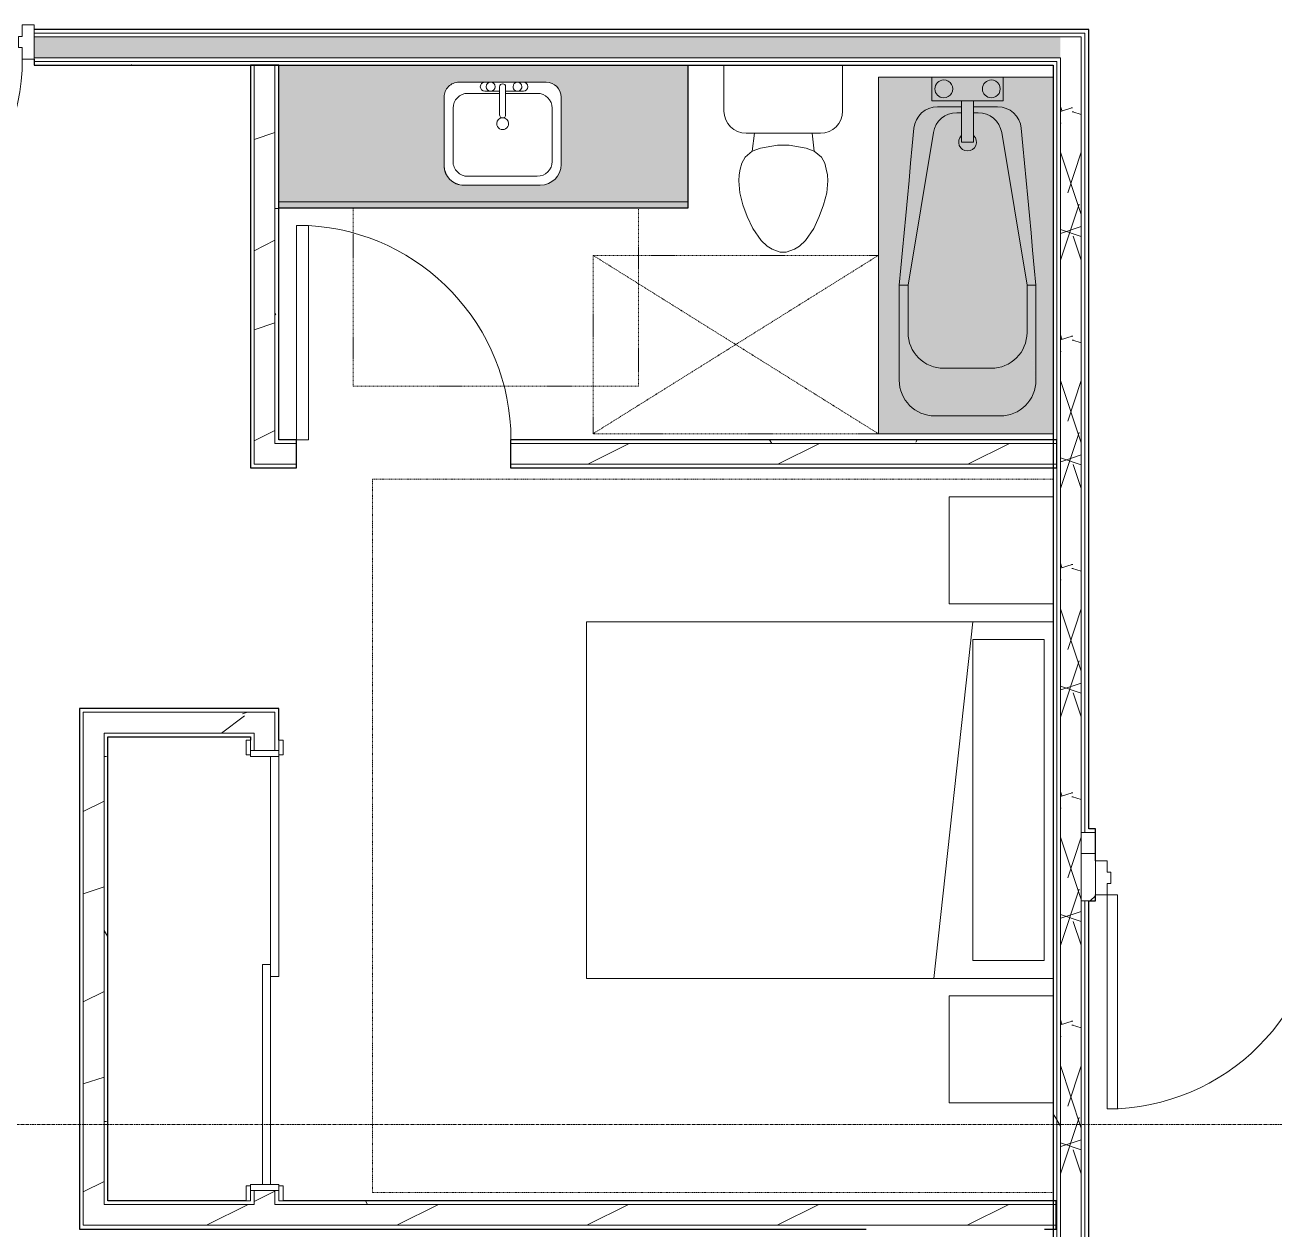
# Model space of a CAD drawing. Header units: inches. Extents: x -10205 to 13964, y -460 to 30702.
# Drawn here: x -2806.7 to -2596.5, y 10181 to 10383.5 of the extents above; entities that cross this region are included whole.
import ezdxf

# ---------------------------------------------------------------- set-up
doc = ezdxf.new("R2010")
doc.units = ezdxf.units.IN
doc.header["$MEASUREMENT"] = 0
for name, pattern in [('Dash 1_16_', [0.125, 0.0625, -0.0625]), ('Grid Line 1_2_', [0.875, 0.5, -0.125, 0.125, -0.125]), ('Hidden 1_8_', [0.1875, 0.125, -0.0625])]:
    doc.linetypes.add(name, pattern=pattern)
for name, color, linetype, lineweight in [('0-1', 7, 'Continuous', 5), ('0-4', 7, 'Continuous', 9), ('A-DETL-HDLN-1', 7, 'Hidden 1_8_', 9), ('A-DOOR', 31, 'Continuous', 9), ('A-DOOR-3', 7, 'Continuous', 9), ('A-DOOR-4', 250, 'Continuous', 13), ('A-DOOR-6', 31, 'Continuous', 13), ('A-DOOR-FRAM', 31, 'Continuous', 13), ('A-DOOR-FRAM-2', 250, 'Continuous', 13), ('A-WALL', 113, 'Continuous', 9), ('A-WALL-5', 130, 'Continuous', 25), ('A-WALL-6', 7, 'Continuous', 9), ('A-WALL-8', 113, 'Continuous', 25), ('A-WALL-PATT-3', 7, 'Continuous', 9), ('A-WALL-PATT-4', 8, 'Continuous', 9), ('A-WALL-PATT-5', 111, 'Continuous', 9), ('I-FURN-3', 7, 'Continuous', 9), ('I-FURN-HDLN-2', 254, 'Dash 1_16_', 9), ('I-WALL-2', 2, 'Continuous', 25), ('P-SANR-FIXT-5', 7, 'Continuous', 9), ('P-SANR-FIXT-6', 254, 'Continuous', 9), ('Q-CASE-2', 254, 'Continuous', 9), ('Q-CASE-5', 130, 'Continuous', 25), ('Q-CASE-6', 7, 'Continuous', 9), ('S-GRID-1', 1, 'Grid Line 1_2_', 9)]:
    doc.layers.add(name, color=color, linetype=linetype, lineweight=lineweight)
pattern_1 = [(0, (0, 0), (61.44, 15.36), [2.534, -43.546, 2.534, -43.546, -245.76]), (0, (0, 0), (61.44, 15.36), [-92.16, 2.534, -89.626, 2.534, -43.546, -107.52]), (0, (0, 0), (61.44, 15.36), [-230.4, 2.534, -28.186, 2.534, -74.266]), (120, (23.04, 7.68), (-44.02215, 45.5286), [2.534, -43.546, 2.534, -43.546, -245.76]), (120, (23.04, 7.68), (-44.02215, 45.5286), [-92.16, 2.534, -89.626, 2.534, -43.546, -107.52]), (120, (23.04, 7.68), (-44.02215, 45.5286), [-230.4, 2.534, -28.186, 2.534, -74.266]), (240, (30.72, 38.4), (-17.41785, -60.8886), [2.534, -43.546, 2.534, -43.546, -245.76]), (240, (30.72, 38.4), (-17.41785, -60.8886), [-92.16, 2.534, -89.626, 2.534, -43.546, -107.52]), (240, (30.72, 38.4), (-17.41785, -60.8886), [-230.4, 2.534, -28.186, 2.534, -74.266])]
pattern_2 = [(216.87, (12.795, 31.987), (95.9612857, 63.9749714), [15.994, -143.942]), (206.565, (31.987, 22.391), (-31.986981, -31.986924), [35.763, -35.763]), (198.435, (31.987, 6.397), (-63.974746, -31.987128), [20.231, -80.922])]
pattern_3 = [(161.57, (0.96, 0.96), (-7.6802237, -0.0009796), [0, -54.643, 6.067, 0]), (18.43, (-0.96, 0.96), (-7.6802237, 0.0009796), [0, -54.643, 6.067, 0]), (108.43, (0.96, 0.96), (3.8382953, -19.2013653), [18.211, -42.499]), (71.57, (-0.96, 0.96), (3.8382953, 19.2013653), [18.211, -42.499])]

# ---------------------------------------------------------------- blocks, each defined once
blk = doc.blocks.new('Single-Flush - 36_ x 84_-1372824-SITE PLAN - CAD FILE')
at = {"layer": 'A-DOOR-3'}
blk.add_arc((18, -2.38), 36.07, 180, 266.8211, dxfattribs=at)
at = {"layer": 'A-DOOR-4'}
for p, q in [((16, -2.38), (16, -38.39)), ((18, -2.38), (16, -2.38)), ((18, -2.38), (18, -38.39)), ((18, -38.39), (16, -38.39))]:
    blk.add_line(p, q, dxfattribs=at)
blk = doc.blocks.new('FOLDING_SLIDING CLOSET - 72_ x 80_-1372823-SITE PLAN - CAD FILE')
at = {"layer": 'A-DOOR-3'}
for p, q in [((-36.25, 3), (-38.75, 3)), ((-38.75, 3), (-38.75, 2.25)), ((-38.75, 2.25), (-36.25, 2.25)), ((-36.25, 2.25), (-36.25, 3)), ((38.75, 3), (36.25, 3)), ((36.25, 3), (36.25, 2.25)), ((36.25, 2.25), (38.75, 2.25)), ((38.75, 2.25), (38.75, 3)), ((-36.25, -2.5), (-38.75, -2.5)), ((-38.75, -2.5), (-38.75, -3.25)), ((-38.75, -3.25), (-36.25, -3.25)), ((-36.25, -3.25), (-36.25, -2.5)), ((38.75, -2.5), (36.25, -2.5)), ((36.25, -2.5), (36.25, -3.25)), ((36.25, -3.25), (38.75, -3.25)), ((38.75, -3.25), (38.75, -2.5))]:
    blk.add_line(p, q, dxfattribs=at)
at = {"layer": 'A-DOOR-4'}
for p, q in [((1, 2.25), (-36, 2.25)), ((-36, 2.25), (-36, 0.87)), ((1, 0.87), (1, 2.25)), ((-36, 0.87), (1, 0.87)), ((36, 0.87), (-1, 0.87)), ((-1, 0.87), (-1, -0.5)), ((36, -0.5), (36, 0.87)), ((-1, -0.5), (36, -0.5))]:
    blk.add_line(p, q, dxfattribs=at)
at = {"layer": 'A-DOOR-FRAM-2'}
for p, q in [((-36, 2.25), (-37, 2.25)), ((-37, 2.25), (-37, -2.5)), ((-36, -2.5), (-36, 2.25)), ((36, 2.25), (36, -2.5)), ((37, 2.25), (36, 2.25)), ((37, -2.5), (37, 2.25)), ((-37, -2.5), (-36, -2.5)), ((36, -2.5), (37, -2.5))]:
    blk.add_line(p, q, dxfattribs=at)
blk = doc.blocks.new('Bed-Standard - Queen 60_ x 79_-V109-SITE PLAN - CAD FILE')
at = {"layer": 'I-FURN-3'}
for p, q in [((-19.31, 41.3), (40.69, 41.3)), ((-19.31, -37.17), (-19.31, 41.3)), ((40.69, 41.3), (40.69, -37.17)), ((40.69, -23.7), (-19.31, -17.13)), ((-16.31, -23.7), (37.69, -23.7)), ((-16.31, -35.7), (-16.31, -23.7)), ((37.69, -35.7), (37.69, -23.7)), ((-16.31, -35.7), (37.69, -35.7))]:
    blk.add_line(p, q, dxfattribs=at)
at = {"layer": 'I-FURN-HDLN-2'}
for p, q in [((-55.31, 77.3), (64.69, 77.3)), ((-55.31, -37.17), (-55.31, 77.3)), ((64.69, 77.3), (64.69, -37.17))]:
    blk.add_line(p, q, dxfattribs=at)
blk = doc.blocks.new('Table-Night Stand - 18_ x 18_ x 24_-V110-SITE PLAN - CAD FILE')
at = {"layer": 'I-FURN-3'}
for p, q in [((0.15, 0), (18.15, 0)), ((0.15, -17.46), (0.15, 0)), ((18.15, 0), (18.15, -17.46))]:
    blk.add_line(p, q, dxfattribs=at)
blk = doc.blocks.new('M_Sink Vanity-Square - 500 x 440mm-1372835-SITE PLAN - CAD FILE')
at = {"layer": 'P-SANR-FIXT-5'}
for p, q in [((-5.72, 10.23), (7.14, 10.23)), ((-5.72, 10.23), (7.14, 10.23)), ((-5.22, 8.73), (6.46, 8.73)), ((-9.22, -4.59), (-9.22, 6.73)), ((-9.22, -4.59), (-9.22, 6.73)), ((10.46, 6.91), (10.46, -4.59)), ((10.46, 6.91), (10.46, -4.59)), ((-7.72, -2.72), (-7.72, 6.23)), ((8.96, 6.23), (8.96, -2.72)), ((0.12, -6.33), (0.12, -1.59)), ((1.12, -6.33), (1.12, -1.59)), ((0.12, -5.22), (-5.22, -5.22)), ((-2.88, -5.59), (0.12, -5.59)), ((6.46, -5.22), (1.12, -5.22)), ((1.12, -5.59), (3.62, -5.59)), ((7.96, -7.09), (-6.72, -7.09)), ((7.96, -7.09), (-6.72, -7.09)), ((3.62, -7.09), (-2.88, -7.09))]:
    blk.add_line(p, q, dxfattribs=at)
for centre, radius, start, end in [((-5.72, 6.73), 3.5, 90, 180), ((-5.72, 6.73), 3.5, 90, 180), ((-5.22, 6.23), 2.5, 90, 180), ((6.46, 6.23), 2.5, 360, 90), ((7.14, 6.91), 3.32, 0, 90), ((7.14, 6.91), 3.32, 360, 90), ((0.62, -0.13), 1, 360, 180), ((0.62, -0.13), 1, 180, 0), ((0.62, -1.59), 0.5, 360, 180), ((-5.22, -2.72), 2.5, 180, 270), ((6.46, -2.72), 2.5, 270, 360), ((-6.72, -4.59), 2.5, 180, 270), ((-6.72, -4.59), 2.5, 180, 270), ((-2.88, -6.34), 0.75, 90, 270), ((-1.88, -6.34), 0.75, 360, 180), ((2.62, -6.34), 0.75, 0, 180), ((3.62, -6.34), 0.75, 270, 90), ((7.96, -4.59), 2.5, 270, 0), ((7.96, -4.59), 2.5, 270, 0), ((-1.88, -6.34), 0.75, 180, 0), ((0.62, -6.33), 0.5, 180, 0), ((2.62, -6.34), 0.75, 180, 0)]:
    blk.add_arc(centre, radius, start, end, dxfattribs=at)
blk = doc.blocks.new('Toilet-Domestic-3D - Toilet-Domestic-3D-1352612-SITE PLAN - CAD FILE')
at = {"layer": 'P-SANR-FIXT-5'}
for p, q in [((-9.98, 11.75), (-9.98, 19.48)), ((9.98, 19.48), (9.98, 11.75)), ((6.25, 8.02), (-6.25, 8.02)), ((-4.86, 8.02), (-5.21, 5)), ((4.86, 8.02), (5.21, 5)), ((-5.21, 5), (-6.4, 4)), ((-3.84, 5.5), (-5.21, 5)), ((-1, 6), (-3.84, 5.5)), ((1, 6), (-1, 6)), ((3.84, 5.5), (1, 6)), ((5.21, 5), (3.84, 5.5)), ((6.4, 4), (5.21, 5)), ((-6.97, 3), (-7.24, 2)), ((-6.4, 4), (-6.97, 3)), ((6.97, 3), (6.4, 4)), ((7.24, 2), (6.97, 3)), ((-7.41, 1), (-7.5, 0)), ((-7.24, 2), (-7.41, 1)), ((7.41, 1), (7.24, 2)), ((7.5, 0), (7.41, 1)), ((-7.5, 0), (-7.33, -1.99)), ((-7.33, -1.99), (-6.79, -4)), ((6.79, -4), (7.33, -1.99)), ((7.33, -1.99), (7.5, 0)), ((-6.79, -4), (-6.06, -6)), ((6.06, -6), (6.79, -4)), ((-6.06, -6), (-5.13, -8)), ((5.13, -8), (6.06, -6)), ((-5.13, -8), (-3.74, -10)), ((3.74, -10), (5.13, -8)), ((-3.74, -10), (-2.74, -11)), ((2.74, -11), (3.74, -10)), ((-2.74, -11), (-1.87, -11.5)), ((-1.87, -11.5), (-0.5, -12)), ((-0.5, -12), (0.5, -12)), ((0.5, -12), (1.87, -11.5)), ((1.87, -11.5), (2.74, -11))]:
    blk.add_line(p, q, dxfattribs=at)
for centre, start, end in [((-6.25, 11.75), 180, 270), ((6.25, 11.75), 270, 360)]:
    blk.add_arc(centre, 3.73, start, end, dxfattribs=at)
blk = doc.blocks.new('OD_CW_Base Cabinet - OD_CW_Base Cabinet-V121-SITE PLAN - CAD FILE')
at = {"layer": 'Q-CASE-2'}
h = blk.add_hatch(color=256, dxfattribs=at)
h.paths.add_polyline_path([(0.74, 1), (69.63, 1), (69.63, 24), (0.74, 24), (0.74, 3.8)], flags=0)
h.paths.add_polyline_path([(44.76, 3.8), (31.89, 3.8), (31.03, 3.92), (30.23, 4.25), (29.54, 4.77), (29.02, 5.46), (28.68, 6.26), (28.57, 7.12), (28.66, 19.27), (28.91, 19.88), (29.3, 20.39), (29.82, 20.79), (30.42, 21.04), (31.07, 21.13), (46.4, 21.04), (47.01, 20.79), (47.52, 20.39), (47.92, 19.88), (48.17, 19.27), (48.26, 18.63), (48.26, 7.3), (48.14, 6.4), (47.79, 5.55), (47.23, 4.83), (46.51, 4.27), (45.66, 3.92)], flags=0)
blk.add_hatch(color=256, dxfattribs=at).paths.add_polyline_path([(0.74, 0), (69.63, 0), (69.63, 1), (0.74, 1)], flags=0)
at = {"layer": 'Q-CASE-5'}
for p, q in [((69.63, 0), (69.63, 24)), ((0.74, 0), (69.63, 0))]:
    blk.add_line(p, q, dxfattribs=at)
at = {"layer": 'Q-CASE-6'}
for p, q in [((69.63, 24), (69.63, 1)), ((0.74, 1), (69.63, 1)), ((69.63, 1), (0.74, 1)), ((69.63, 0), (0.74, 0)), ((69.63, 1), (69.63, 0))]:
    blk.add_line(p, q, dxfattribs=at)
blk = doc.blocks.new('Bath Tub - Maestro - 60_x30_-V122-SITE PLAN - CAD FILE')
at = {"layer": 'P-SANR-FIXT-6'}
for points in [[(60, 5), (60, 29.37), (0, 29.37), (0, 21), (4, 21), (4, 16), (5, 16), (5.05, 20.7), (5.21, 21.33), (5.48, 21.94), (5.83, 22.49), (6.27, 22.97), (7.11, 23.56), (7.36, 23.69), (7.98, 23.91), (9.35, 24.09), (35, 26.5), (51, 26.5), (52.55, 26.3), (54, 25.7), (55.28, 24.69), (56.3, 23.25), (56.8, 22.05), (57, 20.5), (57, 9.5), (56.91, 8.46), (56.64, 7.45), (56.2, 6.5), (55.6, 5.64), (54.86, 4.9), (54, 4.3), (53.05, 3.86), (52.04, 3.59), (51, 3.5), (35, 3.5), (7.98, 6.09), (7.11, 6.44), (6.79, 6.62), (6.27, 7.03), (5.83, 7.51), (5.48, 8.06), (5.21, 8.67), (5.05, 9.3), (5, 9.96), (5, 14), (4, 13.96), (4, 9), (0, 9), (0, 0), (60, 0), (60, 3.5)], [(35, 26.5), (8.63, 24.03), (9.35, 20.74), (35, 25), (35, 26.23)], [(51, 26.5), (35, 26.5), (35, 25), (43, 25), (49.91, 26.3)], [(57, 20.5), (56.8, 22.05), (56.2, 23.5), (55.24, 24.74), (54, 25.7), (52.55, 26.3), (51, 26.5), (43, 25), (44.8, 24.69), (46, 24.2), (47.24, 23.24), (48.2, 22), (48.8, 20.5), (49, 19), (56.8, 20.46)], [(9.35, 20.74), (8.63, 24.03), (7.98, 23.91), (7.11, 23.56), (6.74, 23.34), (6.27, 22.97), (5.72, 22.32), (5.48, 21.94), (5.21, 21.33), (5.05, 20.7), (5.05, 19.87), (6, 16.8), (6.24, 18.17), (7.11, 19.52), (8.03, 20.28), (9.06, 20.64)], [(49, 19), (48.8, 20.55), (48.16, 22.05), (47.03, 23.4), (46, 24.2), (44.55, 24.8), (43, 25), (34.79, 24.97), (9.06, 20.64), (8.03, 20.28), (6.82, 19.17), (6.24, 18.17), (6, 16.8), (6, 16), (10.94, 16), (10.94, 14), (6, 14), (6, 13.2), (6.24, 11.83), (7.11, 10.48), (8.03, 9.72), (9.35, 9.26), (35, 5), (43, 5), (44.55, 5.2), (46.03, 5.83), (47.28, 6.81), (48.2, 8), (48.8, 9.5), (49, 11)], [(57, 20.5), (49, 19), (49, 11), (57, 9.5), (57, 19.75)], [(10.94, 16), (4, 16), (4, 14), (10.94, 14)], [(9.35, 9.26), (8.03, 9.72), (6.95, 10.62), (6.24, 11.83), (6, 13.2), (5, 9.96), (5.05, 9.3), (5.24, 8.6), (5.72, 7.68), (5.87, 7.47), (6.33, 6.98), (7.11, 6.44), (7.36, 6.31), (8, 6.08), (8.63, 5.97), (9.17, 8.44)], [(57, 9.5), (49, 11), (48.8, 9.45), (48.12, 7.9), (47.24, 6.76), (46, 5.8), (44.55, 5.2), (43.07, 4.99), (51, 3.5), (52.04, 3.59), (53.05, 3.86), (54, 4.3), (54.95, 5), (55.72, 5.83), (56.34, 6.81), (56.76, 7.9), (56.93, 8.66)], [(35, 4.91), (35, 5), (9.35, 9.26), (8.63, 5.97), (35, 3.5), (35, 4.87)], [(51, 3.5), (43, 5), (35, 5), (35, 3.5), (49, 3.5)]]:
    blk.add_hatch(color=256, dxfattribs=at).paths.add_polyline_path(points, flags=0)
h = blk.add_hatch(color=256, dxfattribs=at)
h.paths.add_polyline_path([(4, 9.7), (4, 21), (0, 21), (0, 9), (4, 9)], flags=0)
h.paths.add_polyline_path([(3.5, 11), (3.45, 10.61), (3.3, 10.25), (3.06, 9.94), (2.75, 9.7), (2.39, 9.55), (2, 9.5), (1.61, 9.55), (1.25, 9.7), (0.94, 9.94), (0.7, 10.25), (0.55, 10.61), (0.5, 11), (0.55, 11.39), (0.7, 11.75), (0.94, 12.06), (1.25, 12.3), (1.61, 12.45), (2, 12.5), (2.39, 12.45), (2.75, 12.3), (3.06, 12.06), (3.33, 11.67), (3.45, 11.39)], flags=0)
h.paths.add_polyline_path([(3.5, 19), (3.33, 18.33), (3.3, 18.25), (3.02, 17.91), (2.75, 17.7), (2.39, 17.55), (2, 17.5), (1.61, 17.55), (1.25, 17.7), (0.94, 17.94), (0.7, 18.25), (0.55, 18.61), (0.5, 19), (0.55, 19.39), (0.7, 19.75), (0.94, 20.06), (1.25, 20.3), (1.61, 20.45), (2, 20.5), (2.39, 20.45), (2.75, 20.3), (3.06, 20.06), (3.3, 19.75), (3.45, 19.39)], flags=0)
h = blk.add_hatch(color=256, dxfattribs=at)
h.paths.add_polyline_path([(3.5, 11), (3.33, 11.67), (3.3, 11.75), (3.06, 12.06), (2.75, 12.3), (2.39, 12.45), (2, 12.5), (1.61, 12.45), (1.25, 12.3), (0.94, 12.06), (0.7, 11.75), (0.55, 11.39), (0.5, 11), (0.55, 10.61), (0.7, 10.25), (0.94, 9.94), (1.25, 9.7), (1.61, 9.55), (2, 9.5), (2.39, 9.55), (2.75, 9.7), (3.06, 9.94), (3.3, 10.25), (3.45, 10.61)], flags=0)
h.paths.add_polyline_path([(3.5, 19), (3.45, 19.39), (3.3, 19.75), (3.06, 20.06), (2.75, 20.3), (2.38, 20.45), (2, 20.5), (1.61, 20.45), (1.25, 20.3), (0.94, 20.06), (0.7, 19.75), (0.55, 19.39), (0.5, 19), (0.55, 18.61), (0.7, 18.25), (0.94, 17.94), (1.25, 17.7), (1.61, 17.55), (2, 17.5), (2.39, 17.55), (3.02, 17.91), (3.06, 17.94), (3.33, 18.33), (3.45, 18.61)], flags=0)
h = blk.add_hatch(color=256, dxfattribs=at)
h.paths.add_polyline_path([(6, 16.8), (5, 20.04), (5.05, 16), (6, 16)], flags=0)
h.paths.add_polyline_path([(6, 13.2), (6, 14), (5, 14), (5.05, 10.13), (5.92, 12.94)], flags=0)
at = {"layer": 'P-SANR-FIXT-5'}
for p, q in [((0, 29.38), (0, 21)), ((60, 0), (60, 29.37)), ((35, 26.5), (51, 26.5)), ((35, 26.5), (35, 25)), ((35, 25), (9.35, 20.74)), ((43, 25), (35, 25)), ((4, 21), (0, 21)), ((0, 21), (0, 9)), ((4, 16), (4, 21)), ((5, 16), (5, 20.04)), ((49, 11), (49, 19)), ((57, 20.5), (57, 9.5)), ((4, 14), (4, 16)), ((4, 16), (10.94, 16)), ((6, 16.8), (6, 16)), ((10.94, 14), (10.94, 16)), ((4, 9), (4, 14)), ((10.94, 14), (4, 14)), ((5, 9.96), (5, 14)), ((6, 14), (6, 13.2)), ((0, 9), (0, 0)), ((0, 9), (4, 9)), ((9.35, 9.26), (35, 5)), ((35, 3.5), (35, 5)), ((35, 5), (43, 5)), ((51, 3.5), (35, 3.5)), ((0, 0), (60, 0))]:
    blk.add_line(p, q, dxfattribs=at)
at = {"layer": 'P-SANR-FIXT-5', "flags": 128}
for points in [[(8.63, 24.03), (11.56, 24.3), (14.49, 24.58), (17.42, 24.85), (20.35, 25.13), (23.28, 25.4), (26.21, 25.68), (29.14, 25.95), (32.07, 26.23), (35, 26.5)], [(35, 3.5), (32.07, 3.77), (29.14, 4.05), (26.21, 4.32), (23.28, 4.6), (20.35, 4.87), (17.42, 5.15), (14.49, 5.42), (11.56, 5.7), (8.63, 5.97)]]:
    blk.add_lwpolyline(points, dxfattribs=at)
at = {"layer": 'P-SANR-FIXT-5'}
for centre, radius, start, end in [((51, 20.5), 6, 360, 90), ((9, 20.04), 4, 95.3558, 180), ((43, 19), 6, 360, 90), ((2, 19), 1.5, 360, 180), ((2, 19), 1.5, 180, 360), ((10, 16.8), 4, 99.4223, 180), ((10.94, 15), 1.5, 360, 135), ((10.94, 15), 1.5, 225, 360), ((10, 13.2), 4, 180, 260.5777), ((2, 11), 1.5, 360, 180), ((2, 11), 1.5, 180, 360), ((43, 11), 6, 270, 0), ((9, 9.96), 4, 180, 264.6442), ((51, 9.5), 6, 270, 360)]:
    blk.add_arc(centre, radius, start, end, dxfattribs=at)
blk = doc.blocks.new('1750 Ox - Unit Layouts_rvt-1-SITE PLAN - CAD FILE')
at = {"layer": 'A-WALL-PATT-3'}
h = blk.add_hatch(dxfattribs=at)
h.set_pattern_fill('FP_2', color=256, style=0, pattern_type=2)
h.set_pattern_definition(pattern_1)
h.paths.add_polyline_path([(-2764.62, 10313.16), (-2763.99, 10313.16), (-2763.99, 10376.79), (-2764.62, 10376.79), (-2764.62, 10352.79)], flags=0)
h = blk.add_hatch(dxfattribs=at)
h.set_pattern_fill('FP_2', color=256, style=0, pattern_type=2)
h.set_pattern_definition(pattern_1)
h.paths.add_polyline_path([(-2658.1, 10313.16), (-2633.72, 10313.17), (-2633.72, 10313.79), (-2724.99, 10313.79), (-2724.99, 10313.16), (-2659.6, 10313.16)], flags=0)
h.paths.add_polyline_path([(-2760.99, 10313.16), (-2760.99, 10313.79), (-2763.99, 10313.79), (-2763.99, 10313.16)], flags=0)
h = blk.add_hatch(dxfattribs=at)
h.set_pattern_fill('FP_2', color=256, style=0, pattern_type=2)
h.set_pattern_definition(pattern_1)
h.paths.add_polyline_path([(-2793.37, 10185.77), (-2792.74, 10185.77), (-2792.74, 10264.44), (-2793.37, 10264.44)], flags=0)
h = blk.add_hatch(dxfattribs=at)
h.set_pattern_fill('FP_2', color=256, style=0, pattern_type=2)
h.set_pattern_definition(pattern_1)
h.paths.add_polyline_path([(-2635.18, 10185.15), (-2633.72, 10185.15), (-2633.72, 10185.77), (-2764.62, 10185.77), (-2764.62, 10185.15), (-2651.18, 10185.15)], flags=0)
h.paths.add_polyline_path([(-2768.12, 10185.15), (-2768.12, 10185.77), (-2793.37, 10185.77), (-2793.37, 10185.15), (-2768.74, 10185.15)], flags=0)
at = {"layer": 'A-WALL-PATT-4'}
h = blk.add_hatch(dxfattribs=at)
h.set_pattern_fill('FP_4', color=256, style=0, pattern_type=2)
h.set_pattern_definition(pattern_2)
h.paths.add_polyline_path([(-2768.12, 10309.66), (-2764.62, 10309.66), (-2764.62, 10376.79), (-2768.12, 10376.79)], flags=0)
h = blk.add_hatch(dxfattribs=at)
h.set_pattern_fill('FP_4', color=256, style=0, pattern_type=2)
h.set_pattern_definition(pattern_2)
h.paths.add_polyline_path([(-2764.62, 10309.66), (-2760.99, 10309.66), (-2760.99, 10313.16), (-2764.62, 10313.16)], flags=0)
h.paths.add_polyline_path([(-2638.1, 10309.66), (-2633.1, 10309.66), (-2633.1, 10313.16), (-2724.99, 10313.16), (-2724.99, 10309.66), (-2638.4, 10309.66)], flags=0)
h = blk.add_hatch(dxfattribs=at)
h.set_pattern_fill('FP_4', color=256, style=0, pattern_type=2)
h.set_pattern_definition(pattern_2)
h.paths.add_polyline_path([(-2793.37, 10185.15), (-2793.37, 10267.94), (-2796.87, 10267.94), (-2796.87, 10185.15), (-2793.37, 10185.15)], flags=0)
h = blk.add_hatch(dxfattribs=at)
h.set_pattern_fill('FP_4', color=256, style=0, pattern_type=2)
h.set_pattern_definition(pattern_2)
h.paths.add_polyline_path([(-2768.74, 10264.44), (-2768.12, 10264.44), (-2768.12, 10267.94), (-2793.37, 10267.93), (-2793.37, 10264.44), (-2792.74, 10264.44)], flags=0)
h = blk.add_hatch(dxfattribs=at)
h.set_pattern_fill('FP_4', color=256, style=0, pattern_type=2)
h.set_pattern_definition(pattern_2)
h.paths.add_polyline_path([(-2768.12, 10185.15), (-2764.62, 10185.15), (-2764.62, 10187.52), (-2768.12, 10187.52), (-2768.12, 10185.77)], flags=0)
h.paths.add_polyline_path([(-2766.74, 10261.52), (-2764.62, 10261.52), (-2764.62, 10267.94), (-2768.12, 10267.94), (-2768.12, 10261.52)], flags=0)
h = blk.add_hatch(dxfattribs=at)
h.set_pattern_fill('FP_4', color=256, style=0, pattern_type=2)
h.set_pattern_definition(pattern_2)
h.paths.add_polyline_path([(-2635.18, 10181.65), (-2633.18, 10181.65), (-2633.18, 10185.15), (-2796.87, 10185.15), (-2796.87, 10181.65), (-2665.18, 10181.65)], flags=0)
at = {"layer": 'A-DETL-HDLN-1'}
for p, q in [((-2751.44, 10322.79), (-2751.44, 10352.79)), ((-2703.44, 10352.79), (-2703.44, 10322.79)), ((-2711.1, 10344.79), (-2663.1, 10344.79)), ((-2711.1, 10314.79), (-2711.1, 10344.79)), ((-2711.1, 10344.79), (-2663.1, 10314.79)), ((-2663.1, 10344.79), (-2711.1, 10314.79)), ((-2703.44, 10322.79), (-2751.44, 10322.79)), ((-2663.1, 10314.79), (-2711.1, 10314.79))]:
    blk.add_line(p, q, dxfattribs=at)
at = {"layer": 'A-WALL-5'}
for p, q in [((-2768.74, 10376.79), (-2768.74, 10309.04)), ((-2763.99, 10376.79), (-2768.74, 10376.79)), ((-2763.99, 10313.79), (-2763.99, 10376.79)), ((-2760.99, 10313.79), (-2763.99, 10313.79)), ((-2760.99, 10309.04), (-2760.99, 10313.79)), ((-2633.1, 10313.79), (-2724.99, 10313.79)), ((-2724.99, 10313.79), (-2724.99, 10309.04)), ((-2633.1, 10309.04), (-2633.1, 10313.79)), ((-2768.74, 10309.04), (-2768.12, 10309.04)), ((-2768.12, 10309.04), (-2763.99, 10309.04)), ((-2763.99, 10309.04), (-2760.99, 10309.04)), ((-2724.99, 10309.04), (-2633.1, 10309.04)), ((-2796.87, 10268.57), (-2797.49, 10268.57)), ((-2797.49, 10268.57), (-2797.49, 10185.77)), ((-2792.74, 10268.57), (-2796.87, 10268.57)), ((-2768.74, 10268.57), (-2792.74, 10268.57)), ((-2764.62, 10268.57), (-2768.74, 10268.57)), ((-2763.99, 10268.57), (-2764.62, 10268.57)), ((-2763.99, 10263.27), (-2763.99, 10268.57)), ((-2792.74, 10185.77), (-2792.74, 10263.82)), ((-2792.74, 10263.82), (-2768.74, 10263.82)), ((-2768.74, 10263.82), (-2768.74, 10263.27)), ((-2797.49, 10185.77), (-2797.49, 10181.65)), ((-2769.49, 10185.77), (-2792.74, 10185.77)), ((-2633.18, 10185.77), (-2763.24, 10185.77)), ((-2633.18, 10181.02), (-2633.18, 10185.77)), ((-2797.49, 10181.65), (-2797.49, 10181.02)), ((-2797.49, 10181.02), (-2665.18, 10181.02)), ((-2635.18, 10181.02), (-2633.18, 10181.02))]:
    blk.add_line(p, q, dxfattribs=at)
at = {"layer": 'A-WALL-6'}
for p, q in [((-2768.12, 10309.66), (-2768.12, 10376.79)), ((-2764.62, 10313.16), (-2764.62, 10376.79)), ((-2764.62, 10313.16), (-2763.99, 10313.16)), ((-2763.99, 10313.16), (-2764.62, 10313.16)), ((-2760.99, 10313.16), (-2763.99, 10313.16)), ((-2633.1, 10313.16), (-2724.99, 10313.16)), ((-2764.62, 10309.66), (-2768.12, 10309.66)), ((-2763.99, 10309.66), (-2764.62, 10309.66)), ((-2760.99, 10309.66), (-2763.99, 10309.66)), ((-2633.1, 10309.66), (-2724.99, 10309.66)), ((-2796.87, 10267.94), (-2796.87, 10185.77)), ((-2796.87, 10267.94), (-2793.37, 10267.94)), ((-2793.37, 10267.94), (-2792.74, 10267.94)), ((-2792.74, 10267.94), (-2768.74, 10267.94)), ((-2768.74, 10267.94), (-2768.12, 10267.94)), ((-2768.12, 10267.94), (-2764.62, 10267.94)), ((-2764.62, 10261.52), (-2764.62, 10267.94)), ((-2793.37, 10264.44), (-2793.37, 10185.77)), ((-2793.37, 10264.44), (-2792.74, 10264.44)), ((-2792.74, 10264.44), (-2768.74, 10264.44)), ((-2768.74, 10264.44), (-2768.12, 10264.44)), ((-2768.12, 10261.52), (-2768.12, 10264.44)), ((-2768.12, 10185.77), (-2768.12, 10187.52)), ((-2764.62, 10185.77), (-2764.62, 10187.52)), ((-2796.87, 10185.15), (-2796.87, 10185.77)), ((-2796.87, 10181.65), (-2796.87, 10185.15)), ((-2793.37, 10185.15), (-2793.37, 10185.77)), ((-2793.37, 10185.15), (-2768.12, 10185.15)), ((-2768.12, 10185.15), (-2768.12, 10185.77)), ((-2764.62, 10185.15), (-2764.62, 10185.77)), ((-2764.62, 10185.15), (-2633.18, 10185.15)), ((-2796.87, 10181.65), (-2633.18, 10181.65))]:
    blk.add_line(p, q, dxfattribs=at)
at = {"layer": '0-4'}
for name, p in [('OD_CW_Base Cabinet - OD_CW_Base Cabinet-V121-SITE PLAN - CAD FILE', (-2764.73, 10352.79)), ('Toilet-Domestic-3D - Toilet-Domestic-3D-1352612-SITE PLAN - CAD FILE', (-2679.1, 10357.31))]:
    blk.add_blockref(name, p, dxfattribs=at)
for name, p, rotation in [('Bath Tub - Maestro - 60_x30_-V122-SITE PLAN - CAD FILE', (-2663.1, 10374.79), 270.000000000004), ('M_Sink Vanity-Square - 500 x 440mm-1372835-SITE PLAN - CAD FILE', (-2725.7, 10366.82), 180), ('Single-Flush - 36_ x 84_-1372824-SITE PLAN - CAD FILE', (-2742.99, 10311.41), 180), ('Bed-Standard - Queen 60_ x 79_-V109-SITE PLAN - CAD FILE', (-2670.89, 10242.48), 90.00000000000375), ('Table-Night Stand - 18_ x 18_ x 24_-V110-SITE PLAN - CAD FILE', (-2651.18, 10286.02), 90.00000000000823), ('FOLDING_SLIDING CLOSET - 72_ x 80_-1372823-SITE PLAN - CAD FILE', (-2766.24, 10224.52), 270), ('Table-Night Stand - 18_ x 18_ x 24_-V110-SITE PLAN - CAD FILE', (-2651.18, 10202.09), 90.00000000000375)]:
    blk.add_blockref(name, p, dxfattribs=dict(at, rotation=rotation))
blk = doc.blocks.new('HOLLOW METAL - UNIT DOOR-1759144-SITE PLAN - CAD FILE')
at = {"layer": 'A-DOOR'}
blk.add_arc((18, 2.25), 36, 90, 180, dxfattribs=at)
at = {"layer": 'A-DOOR-6'}
for p, q in [((18, 38.25), (16.25, 38.25)), ((16.25, 38.25), (16.25, 2.25)), ((18, 2.25), (18, 38.25)), ((16.25, 2.25), (18, 2.25))]:
    blk.add_line(p, q, dxfattribs=at)
at = {"layer": 'A-DOOR-FRAM'}
for p, q in [((-18, 2.25), (-20, 2.25)), ((-20, 2.25), (-20, -3.5)), ((-18, 0.3125), (-18, 2.25)), ((18, 2.25), (18, 0.3125)), ((20, 2.25), (18, 2.25)), ((20, -3.5), (20, 2.25)), ((-17.375, 0.3125), (-18, 0.3125)), ((-17.375, -1.5625), (-17.375, 0.3125)), ((18, 0.3125), (17.375, 0.3125)), ((17.375, 0.3125), (17.375, -1.5625)), ((-18, -3.5), (-18, -1.5625)), ((-18, -1.5625), (-17.375, -1.5625)), ((17.375, -1.5625), (18, -1.5625)), ((18, -1.5625), (18, -3.5)), ((-20, -3.5), (-18, -3.5)), ((18, -3.5), (20, -3.5))]:
    blk.add_line(p, q, dxfattribs=at)
blk = doc.blocks.new('HOLLOW METAL - STAIR DOOR-1764014-SITE PLAN - CAD FILE')
at = {"layer": 'A-DOOR'}
blk.add_arc((18, 5.3125), 36, 90, 180, dxfattribs=at)
at = {"layer": 'A-DOOR-6'}
for p, q in [((18, 41.3125), (16.25, 41.3125)), ((16.25, 41.3125), (16.25, 5.3125)), ((18, 5.3125), (18, 41.3125)), ((16.25, 5.3125), (18, 5.3125))]:
    blk.add_line(p, q, dxfattribs=at)
at = {"layer": 'A-DOOR-FRAM'}
for p, q in [((-18, 5.3125), (-20, 5.3125)), ((-20, 5.3125), (-20, -0.4375)), ((-18, 3.375), (-18, 5.3125)), ((18, 5.3125), (18, 3.375)), ((20, 5.3125), (18, 5.3125)), ((20, -0.4375), (20, 5.3125)), ((-17.375, 3.375), (-18, 3.375)), ((-17.375, 1.5), (-17.375, 3.375)), ((18, 3.375), (17.375, 3.375)), ((17.375, 3.375), (17.375, 1.5)), ((-18, -0.4375), (-18, 1.5)), ((-18, 1.5), (-17.375, 1.5)), ((17.375, 1.5), (18, 1.5)), ((18, 1.5), (18, -0.4375)), ((-20, -0.4375), (-18, -0.4375)), ((18, -0.4375), (20, -0.4375))]:
    blk.add_line(p, q, dxfattribs=at)

msp = doc.modelspace()

# ---------------------------------------------------------------- hatches: boundary and pattern name
at = {"layer": 'A-WALL-PATT-5'}
h = msp.add_hatch(dxfattribs=at)
h.set_pattern_fill('FP_2', color=256, style=0, pattern_type=2)
h.set_pattern_definition(pattern_1)
h.paths.add_polyline_path([(-3140.12, 10382.16), (-3016.12, 10382.16), (-3016.12, 10382.79), (-3140.12, 10382.79)], flags=0)
h.paths.add_polyline_path([(-2628.97, 10382.16), (-2628.35, 10382.16), (-2628.35, 10382.79), (-2805.12, 10382.79), (-2805.12, 10382.16), (-2632.47, 10382.16)], flags=0)
h.paths.add_polyline_path([(-2976.12, 10382.16), (-2845.12, 10382.16), (-2845.12, 10382.79), (-2976.12, 10382.79)], flags=0)
h = msp.add_hatch(dxfattribs=at)
h.set_pattern_fill('FP_2', color=256, style=0, pattern_type=2)
h.set_pattern_definition(pattern_1)
h.paths.add_polyline_path([(-2845.12, 10381.54), (-2845.12, 10382.16), (-2976.12, 10382.16), (-2976.12, 10381.54), (-2847.37, 10381.54)], flags=0)
h.paths.add_polyline_path([(-2805.12, 10381.54), (-2628.97, 10381.54), (-2628.98, 10382.16), (-2805.12, 10382.16), (-2805.12, 10381.6)], flags=0)
h.paths.add_polyline_path([(-3139.5, 10381.54), (-3016.12, 10381.6), (-3016.12, 10382.16), (-3139.5, 10382.16)], flags=0)
h = msp.add_hatch(dxfattribs=at)
h.set_pattern_fill('FP_5', color=256, style=0, pattern_type=2)
h.set_pattern_definition(pattern_3)
h.paths.add_polyline_path([(-2633.72, 10378.04), (-2632.47, 10378.04), (-2632.47, 10381.54), (-2805.12, 10381.54), (-2805.12, 10378.04), (-2638.4, 10378.04)], flags=0)
h.paths.add_polyline_path([(-2845.12, 10378.04), (-2845.12, 10381.54), (-2976.12, 10381.54), (-2976.12, 10378.04), (-2847.37, 10378.04)], flags=0)
h.paths.add_polyline_path([(-3135.37, 10378.04), (-3016.12, 10378.04), (-3016.12, 10381.54), (-3138.87, 10381.54), (-3138.87, 10378.04)], flags=0)
h = msp.add_hatch(dxfattribs=at)
h.set_pattern_fill('FP_5', color=256, style=0, pattern_type=2)
h.set_pattern_definition(pattern_3)
h.paths.add_polyline_path([(-2628.97, 10018.09), (-2628.97, 10381.54), (-2632.47, 10381.54), (-2632.47, 10018.09)], flags=0)
h = msp.add_hatch(dxfattribs=at)
h.set_pattern_fill('FP_2', color=256, style=0, pattern_type=2)
h.set_pattern_definition(pattern_1)
h.paths.add_polyline_path([(-2633.1, 10377.41), (-2633.1, 10378.04), (-2805.12, 10378.04), (-2805.12, 10377.41), (-2633.72, 10377.41)], flags=0)
h.paths.add_polyline_path([(-3134.75, 10377.41), (-3016.12, 10377.41), (-3016.12, 10378.04), (-3135.37, 10378.04), (-3135.37, 10377.41)], flags=0)
h.paths.add_polyline_path([(-2976.12, 10377.41), (-2850.87, 10377.41), (-2850.87, 10378.04), (-2976.12, 10378.04), (-2976.12, 10377.79)], flags=0)
h.paths.add_polyline_path([(-2846.75, 10377.41), (-2845.12, 10377.41), (-2845.12, 10378.04), (-2847.37, 10378.04), (-2847.37, 10377.41)], flags=0)
h = msp.add_hatch(dxfattribs=at)
h.set_pattern_fill('FP_2', color=256, style=0, pattern_type=2)
h.set_pattern_definition(pattern_1)
h.paths.add_polyline_path([(-2911.12, 10376.79), (-2851.5, 10376.79), (-2851.5, 10377.41), (-2976.12, 10377.41), (-2976.12, 10376.79), (-2914.12, 10376.79)], flags=0)
h.paths.add_polyline_path([(-2763.99, 10376.79), (-2633.72, 10376.79), (-2633.72, 10377.41), (-2805.12, 10377.41), (-2805.12, 10376.79), (-2764.62, 10376.79)], flags=0)
h.paths.add_polyline_path([(-3111.02, 10376.79), (-3016.12, 10376.79), (-3016.12, 10377.41), (-3134.75, 10377.41), (-3134.75, 10376.79), (-3134.02, 10376.79)], flags=0)
h.paths.add_polyline_path([(-2846.12, 10376.79), (-2845.12, 10376.79), (-2845.12, 10377.41), (-2846.75, 10377.41), (-2846.75, 10376.79)], flags=0)
h = msp.add_hatch(dxfattribs=at)
h.set_pattern_fill('FP_2', color=256, style=0, pattern_type=2)
h.set_pattern_definition(pattern_1)
h.paths.add_polyline_path([(-2633.18, 10018.71), (-2633.1, 10018.71), (-2633.18, 10309.66), (-2633.72, 10309.66), (-2633.72, 10185.15), (-2633.18, 10185.15), (-2633.18, 10181.65), (-2633.72, 10181.65), (-2633.72, 10018.71)], flags=0)
h.paths.add_polyline_path([(-2633.61, 10313.16), (-2633.1, 10313.16), (-2633.1, 10377.41), (-2633.72, 10377.41), (-2633.72, 10313.16)], flags=0)
h = msp.add_hatch(dxfattribs=at)
h.set_pattern_fill('FP_2', color=256, style=0, pattern_type=2)
h.set_pattern_definition(pattern_1)
h.paths.add_polyline_path([(-2632.47, 10018.09), (-2632.47, 10378.04), (-2633.1, 10378.04), (-2633.1, 10018.09)], flags=0)
h = msp.add_hatch(dxfattribs=at)
h.set_pattern_fill('FP_2', color=256, style=0, pattern_type=2)
h.set_pattern_definition(pattern_1)
h.paths.add_polyline_path([(-2455.05, 10247.71), (-2453.1, 10247.71), (-2453.1, 10248.34), (-2586.6, 10248.34), (-2586.6, 10247.71), (-2482.62, 10247.71)], flags=0)
h.paths.add_polyline_path([(-2626.6, 10247.71), (-2626.6, 10248.34), (-2627.72, 10248.34), (-2627.72, 10247.71)], flags=0)
h.paths.add_polyline_path([(-2447.72, 10247.71), (-2442.92, 10247.71), (-2442.92, 10248.34), (-2448.35, 10248.34), (-2448.34, 10247.71)], flags=0)
h = msp.add_hatch(dxfattribs=at)
h.set_pattern_fill('FP_4', color=256, style=0, pattern_type=2)
h.set_pattern_definition(pattern_2)
h.paths.add_polyline_path([(-2482.62, 10244.21), (-2452.47, 10244.21), (-2452.47, 10247.71), (-2586.6, 10247.71), (-2586.6, 10244.21), (-2552, 10244.21)], flags=0)
h.paths.add_polyline_path([(-2626.6, 10244.21), (-2626.6, 10247.71), (-2628.97, 10247.71), (-2628.97, 10244.21), (-2627.72, 10244.21)], flags=0)
h.paths.add_polyline_path([(-2447.18, 10244.21), (-2443.55, 10244.21), (-2443.55, 10247.71), (-2448.97, 10247.71), (-2448.97, 10244.21), (-2448.35, 10244.21)], flags=0)
h = msp.add_hatch(dxfattribs=at)
h.set_pattern_fill('FP_8', color=256, style=0, pattern_type=2)
h.set_pattern_definition([(45, (0, 0), (-16.970563, 16.970563), []), (135, (0, 0), (-16.970563, -16.970563), [])])
h.paths.add_polyline_path([(-2626.6, 10236.21), (-2626.6, 10244.21), (-2628.97, 10244.21), (-2628.97, 10236.21), (-2627.72, 10236.21)], flags=0)
h.paths.add_polyline_path([(-2455.05, 10236.21), (-2447.05, 10236.21), (-2447.05, 10244.21), (-2586.6, 10244.21), (-2586.6, 10236.21), (-2482.62, 10236.21)], flags=0)

# ---------------------------------------------------------------- linework, layer by layer
at = {"layer": 'A-WALL'}
for p, q in [((-2805.12, 10382.16), (-2628.35, 10382.16)), ((-2805.12, 10381.54), (-2628.97, 10381.54)), ((-2628.97, 10018.09), (-2628.97, 10381.54)), ((-2628.35, 10247.71), (-2628.35, 10382.16)), ((-2805.12, 10378.04), (-2632.47, 10378.04)), ((-2805.12, 10377.41), (-2633.1, 10377.41)), ((-2633.1, 10018.09), (-2633.1, 10377.41)), ((-2632.47, 10018.09), (-2632.47, 10378.04)), ((-2628.97, 10247.71), (-2626.6, 10247.71)), ((-2626.6, 10244.21), (-2628.97, 10244.21)), ((-2627.72, 10236.21), (-2628.97, 10236.21)), ((-2628.35, 10018.09), (-2628.35, 10236.21))]:
    msp.add_line(p, q, dxfattribs=at)
at = {"layer": 'A-WALL-8'}
for p, q in [((-2626.6, 10248.34), (-2627.72, 10248.34)), ((-2626.6, 10242.96), (-2626.6, 10248.34)), ((-2627.72, 10236.21), (-2626.6, 10236.21)), ((-2626.6, 10236.21), (-2626.6, 10237.21))]:
    msp.add_line(p, q, dxfattribs=at)
at = {"layer": 'I-WALL-2'}
for p, q in [((-2627.72, 10382.79), (-2805.12, 10382.79)), ((-2627.72, 10248.34), (-2627.72, 10382.79)), ((-2805.12, 10377.79), (-2805.12, 10376.79)), ((-2805.12, 10376.79), (-2633.72, 10376.79)), ((-2633.72, 10376.79), (-2633.72, 10018.71)), ((-2627.72, 10018.71), (-2627.72, 10236.21))]:
    msp.add_line(p, q, dxfattribs=at)
at = {"layer": 'S-GRID-1'}
msp.add_line((-464.45, 10198.59), (-4316.34, 10198.59), dxfattribs=at)

# ---------------------------------------------------------------- block references
at = {"layer": '0-1'}
msp.add_blockref('1750 Ox - Unit Layouts_rvt-1-SITE PLAN - CAD FILE', (0, 0), dxfattribs=at)
at = {"layer": 'A-DOOR', "rotation": 180}
for name, p in [('HOLLOW METAL - UNIT DOOR-1759144-SITE PLAN - CAD FILE', (-2825.12, 10380.04)), ('HOLLOW METAL - STAIR DOOR-1764014-SITE PLAN - CAD FILE', (-2606.6, 10242.53))]:
    msp.add_blockref(name, p, dxfattribs=at)

doc.saveas('drawing.dxf')
